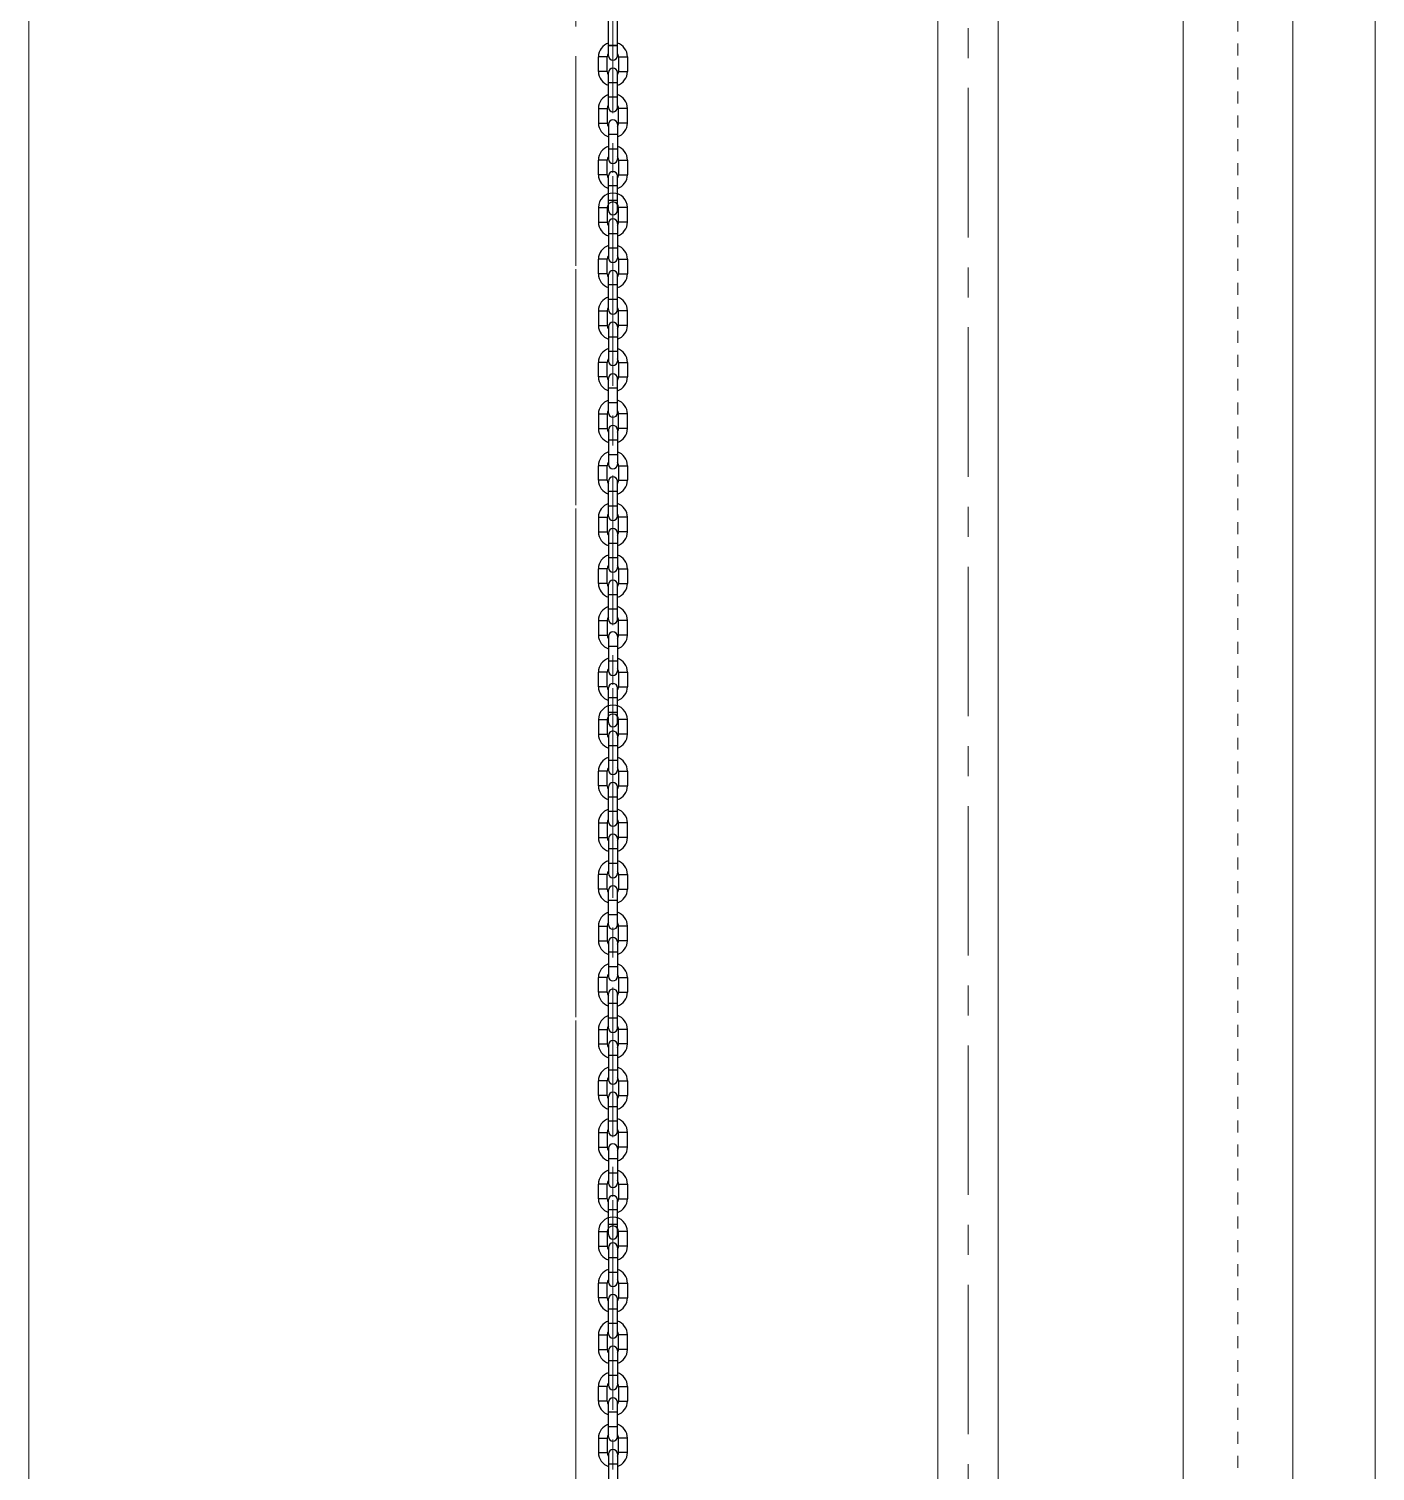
# Model space of a CAD drawing. Header units: millimetres. Extents: x 100 to 940, y 100 to 694.
# Drawn here: x 596.24 to 607.49, y 522.43 to 534.48 of the extents above; entities that cross this region are included whole.
import ezdxf

# ---------------------------------------------------------------- set-up
doc = ezdxf.new("R2010")
doc.units = ezdxf.units.MM
doc.linetypes.add('CENTER', pattern=[2, 1.25, -0.25, 0.25, -0.25])
doc.linetypes.add('SGC_DASHDOT', pattern=[1, 0.5, -0.25, 0, -0.25])
for name, color, linetype, lineweight in [('CL', 1, 'CENTER', 9), ('OUTLINE', 6, 'Continuous', 9), ('PAREDE', 7, 'Continuous', 9), ('SGC-EIXOS', 9, 'SGC_DASHDOT', 9), ('SGC-Tubos (Desenho Bifilar)', 6, 'Continuous', 9)]:
    doc.layers.add(name, color=color, linetype=linetype, lineweight=lineweight)

# ---------------------------------------------------------------- blocks, each defined once
blk = doc.blocks.new('BB-1-CA06-N10-D80-S0-L4149')
at = {"layer": 'SGC-EIXOS'}
blk.add_line((2074.67, 0), (-2074.67, 0), dxfattribs=at)
at = {"layer": 'SGC-Tubos (Desenho Bifilar)'}
for p, q in [((2055.67, 49), (-2055.67, 49)), ((2055.67, -49), (-2055.67, -49))]:
    blk.add_line(p, q, dxfattribs=at)

msp = doc.modelspace()

# ---------------------------------------------------------------- linework, layer by layer
at = {"color": 7, "linetype": 'Continuous'}
for p, q in [((601.08, 534.255), (601.08, 534.704)), ((601.154, 534.254), (601.154, 534.704)), ((600.996, 534.123), (600.996, 534.245)), ((601.07, 534.123), (601.07, 534.245)), ((601.164, 534.245), (601.164, 534.123)), ((601.238, 534.245), (601.238, 534.123)), ((601.08, 533.823), (601.08, 534.113)), ((601.154, 533.823), (601.154, 534.113)), ((600.996, 533.814), (600.996, 533.692)), ((601.07, 533.814), (601.07, 533.692)), ((601.164, 533.692), (601.164, 533.814)), ((601.238, 533.692), (601.238, 533.814)), ((601.08, 533.682), (601.08, 533.392)), ((601.154, 533.682), (601.154, 533.392)), ((600.996, 533.26), (600.996, 533.382)), ((601.07, 533.26), (601.07, 533.382)), ((601.164, 533.382), (601.164, 533.26)), ((601.238, 533.382), (601.238, 533.26)), ((601.08, 532.961), (601.08, 533.251)), ((601.154, 532.961), (601.154, 533.251)), ((600.996, 532.986), (600.996, 532.864)), ((601.07, 532.986), (601.07, 532.864)), ((601.164, 532.864), (601.164, 532.986)), ((601.238, 532.864), (601.238, 532.986)), ((601.08, 532.854), (601.08, 532.564)), ((601.154, 532.854), (601.154, 532.564)), ((600.996, 532.432), (600.996, 532.554)), ((601.07, 532.432), (601.07, 532.554)), ((601.164, 532.554), (601.164, 532.432)), ((601.238, 532.554), (601.238, 532.432)), ((601.08, 532.133), (601.08, 532.423)), ((601.154, 532.133), (601.154, 532.423)), ((600.996, 532.123), (600.996, 532.001)), ((601.07, 532.123), (601.07, 532.001)), ((601.164, 532.001), (601.164, 532.123)), ((601.238, 532.001), (601.238, 532.123)), ((601.08, 531.991), (601.08, 531.702)), ((601.154, 531.991), (601.154, 531.702)), ((600.996, 531.57), (600.996, 531.692)), ((601.07, 531.57), (601.07, 531.692)), ((601.164, 531.692), (601.164, 531.57)), ((601.238, 531.692), (601.238, 531.57)), ((601.08, 531.27), (601.08, 531.56)), ((601.154, 531.27), (601.154, 531.56)), ((600.996, 531.261), (600.996, 531.139)), ((601.07, 531.261), (601.07, 531.139)), ((601.164, 531.139), (601.164, 531.261)), ((601.238, 531.139), (601.238, 531.261)), ((601.08, 531.129), (601.08, 530.839)), ((601.154, 531.129), (601.154, 530.839)), ((600.996, 530.707), (600.996, 530.829)), ((601.07, 530.707), (601.07, 530.829)), ((601.164, 530.829), (601.164, 530.707)), ((601.238, 530.829), (601.238, 530.707)), ((601.08, 530.408), (601.08, 530.698)), ((601.154, 530.408), (601.154, 530.698)), ((600.996, 530.398), (600.996, 530.276)), ((601.07, 530.398), (601.07, 530.276)), ((601.164, 530.276), (601.164, 530.398)), ((601.238, 530.276), (601.238, 530.398)), ((601.08, 530.266), (601.08, 529.977)), ((601.154, 530.266), (601.154, 529.977)), ((600.996, 529.845), (600.996, 529.967)), ((601.07, 529.845), (601.07, 529.967)), ((601.164, 529.967), (601.164, 529.845)), ((601.238, 529.967), (601.238, 529.845)), ((601.08, 529.545), (601.08, 529.835)), ((601.154, 529.545), (601.154, 529.835)), ((600.996, 529.536), (600.996, 529.414)), ((601.07, 529.536), (601.07, 529.414)), ((601.164, 529.414), (601.164, 529.536)), ((601.238, 529.414), (601.238, 529.536)), ((601.08, 529.404), (601.08, 529.114)), ((601.154, 529.404), (601.154, 529.114)), ((600.996, 528.982), (600.996, 529.104)), ((601.07, 528.982), (601.07, 529.104)), ((601.164, 529.104), (601.164, 528.982)), ((601.238, 529.104), (601.238, 528.982)), ((601.08, 528.683), (601.08, 528.973)), ((601.154, 528.683), (601.154, 528.973)), ((600.996, 528.707), (600.996, 528.585)), ((601.07, 528.707), (601.07, 528.585)), ((601.164, 528.585), (601.164, 528.707)), ((601.238, 528.585), (601.238, 528.707)), ((601.08, 528.575), (601.08, 528.285)), ((601.154, 528.575), (601.154, 528.285)), ((600.996, 528.154), (600.996, 528.276)), ((601.07, 528.154), (601.07, 528.276)), ((601.164, 528.276), (601.164, 528.154)), ((601.238, 528.276), (601.238, 528.154)), ((601.08, 527.854), (601.08, 528.144)), ((601.154, 527.854), (601.154, 528.144)), ((600.996, 527.844), (600.996, 527.722)), ((601.07, 527.844), (601.07, 527.722)), ((601.164, 527.722), (601.164, 527.844)), ((601.238, 527.722), (601.238, 527.844)), ((601.08, 527.713), (601.08, 527.423)), ((601.154, 527.713), (601.154, 527.423)), ((600.996, 527.291), (600.996, 527.413)), ((601.07, 527.291), (601.07, 527.413)), ((601.164, 527.413), (601.164, 527.291)), ((601.238, 527.413), (601.238, 527.291)), ((601.08, 526.992), (601.08, 527.281)), ((601.154, 526.992), (601.154, 527.281)), ((600.996, 526.982), (600.996, 526.86)), ((601.07, 526.982), (601.07, 526.86)), ((601.164, 526.86), (601.164, 526.982)), ((601.238, 526.86), (601.238, 526.982)), ((601.08, 526.85), (601.08, 526.56)), ((601.154, 526.85), (601.154, 526.56)), ((600.996, 526.429), (600.996, 526.551)), ((601.07, 526.429), (601.07, 526.551)), ((601.164, 526.551), (601.164, 526.429)), ((601.238, 526.551), (601.238, 526.429)), ((601.08, 526.129), (601.08, 526.419)), ((601.154, 526.129), (601.154, 526.419)), ((600.996, 526.119), (600.996, 525.997)), ((601.07, 526.119), (601.07, 525.997)), ((601.164, 525.997), (601.164, 526.119)), ((601.238, 525.997), (601.238, 526.119)), ((601.08, 525.988), (601.08, 525.698)), ((601.154, 525.988), (601.154, 525.698)), ((600.996, 525.566), (600.996, 525.688)), ((601.07, 525.566), (601.07, 525.688)), ((601.164, 525.688), (601.164, 525.566)), ((601.238, 525.688), (601.238, 525.566)), ((601.08, 525.267), (601.08, 525.556)), ((601.154, 525.267), (601.154, 525.556)), ((600.996, 525.257), (600.996, 525.135)), ((601.07, 525.257), (601.07, 525.135)), ((601.164, 525.135), (601.164, 525.257)), ((601.238, 525.135), (601.238, 525.257)), ((601.08, 525.125), (601.08, 524.835)), ((601.154, 525.125), (601.154, 524.835)), ((600.996, 524.704), (600.996, 524.826)), ((601.07, 524.704), (601.07, 524.826)), ((601.164, 524.826), (601.164, 524.704)), ((601.238, 524.826), (601.238, 524.704)), ((601.08, 524.404), (601.08, 524.694)), ((601.154, 524.404), (601.154, 524.694)), ((600.996, 524.429), (600.996, 524.307)), ((601.07, 524.429), (601.07, 524.307)), ((601.164, 524.307), (601.164, 524.429)), ((601.238, 524.307), (601.238, 524.429)), ((601.08, 524.297), (601.08, 524.007)), ((601.154, 524.297), (601.154, 524.007)), ((600.996, 523.876), (600.996, 523.998)), ((601.07, 523.876), (601.07, 523.998)), ((601.164, 523.998), (601.164, 523.876)), ((601.238, 523.998), (601.238, 523.876)), ((601.08, 523.576), (601.08, 523.866)), ((601.154, 523.576), (601.154, 523.866)), ((600.996, 523.566), (600.996, 523.444)), ((601.07, 523.566), (601.07, 523.444)), ((601.164, 523.444), (601.164, 523.566)), ((601.238, 523.444), (601.238, 523.566)), ((601.08, 523.435), (601.08, 523.145)), ((601.154, 523.435), (601.154, 523.145)), ((600.996, 523.013), (600.996, 523.135)), ((601.07, 523.013), (601.07, 523.135)), ((601.164, 523.135), (601.164, 523.013)), ((601.238, 523.135), (601.238, 523.013)), ((601.08, 522.714), (601.08, 523.003)), ((601.154, 522.714), (601.154, 523.003)), ((600.996, 522.704), (600.996, 522.582)), ((601.07, 522.704), (601.07, 522.582)), ((601.164, 522.582), (601.164, 522.704)), ((601.238, 522.582), (601.238, 522.704)), ((601.08, 522.572), (601.08, 522.282)), ((601.154, 522.572), (601.154, 522.282))]:
    msp.add_line(p, q, dxfattribs=at)
at = {"color": 9, "linetype": 'Continuous'}
for p, q in [((601.08, 534.339), (601.154, 534.339)), ((601.154, 534.339), (601.08, 534.339)), ((601.07, 534.245), (600.996, 534.245)), ((601.164, 534.245), (601.238, 534.245)), ((601.07, 534.123), (600.996, 534.123)), ((601.154, 534.029), (601.08, 534.029)), ((601.164, 534.123), (601.238, 534.123)), ((601.154, 533.907), (601.08, 533.907)), ((600.996, 533.814), (601.07, 533.814)), ((601.238, 533.814), (601.164, 533.814)), ((600.996, 533.692), (601.07, 533.692)), ((601.238, 533.692), (601.164, 533.692)), ((601.08, 533.598), (601.154, 533.598)), ((601.08, 533.476), (601.154, 533.476)), ((601.07, 533.382), (600.996, 533.382)), ((601.164, 533.382), (601.238, 533.382)), ((601.07, 533.26), (600.996, 533.26)), ((601.164, 533.26), (601.238, 533.26)), ((601.154, 533.167), (601.08, 533.167)), ((600.996, 532.986), (601.07, 532.986)), ((601.154, 533.045), (601.08, 533.045)), ((601.238, 532.986), (601.164, 532.986)), ((600.996, 532.864), (601.07, 532.864)), ((601.238, 532.864), (601.164, 532.864)), ((601.08, 532.77), (601.154, 532.77)), ((601.08, 532.648), (601.154, 532.648)), ((601.07, 532.554), (600.996, 532.554)), ((601.164, 532.554), (601.238, 532.554)), ((601.07, 532.432), (600.996, 532.432)), ((601.154, 532.339), (601.08, 532.339)), ((601.164, 532.432), (601.238, 532.432)), ((601.154, 532.217), (601.08, 532.217)), ((600.996, 532.123), (601.07, 532.123)), ((601.238, 532.123), (601.164, 532.123)), ((600.996, 532.001), (601.07, 532.001)), ((601.238, 532.001), (601.164, 532.001)), ((601.08, 531.907), (601.154, 531.907)), ((601.08, 531.786), (601.154, 531.786)), ((601.07, 531.692), (600.996, 531.692)), ((601.164, 531.692), (601.238, 531.692)), ((601.07, 531.57), (600.996, 531.57)), ((601.164, 531.57), (601.238, 531.57)), ((601.154, 531.476), (601.08, 531.476)), ((600.996, 531.261), (601.07, 531.261)), ((601.154, 531.354), (601.08, 531.354)), ((601.238, 531.261), (601.164, 531.261)), ((600.996, 531.139), (601.07, 531.139)), ((601.238, 531.139), (601.164, 531.139)), ((601.08, 531.045), (601.154, 531.045)), ((601.08, 530.923), (601.154, 530.923)), ((601.07, 530.829), (600.996, 530.829)), ((601.164, 530.829), (601.238, 530.829)), ((601.07, 530.707), (600.996, 530.707)), ((601.164, 530.707), (601.238, 530.707)), ((601.154, 530.614), (601.08, 530.614)), ((601.154, 530.492), (601.08, 530.492)), ((600.996, 530.398), (601.07, 530.398)), ((601.238, 530.398), (601.164, 530.398)), ((600.996, 530.276), (601.07, 530.276)), ((601.08, 530.182), (601.154, 530.182)), ((601.238, 530.276), (601.164, 530.276)), ((601.08, 530.061), (601.154, 530.061)), ((601.07, 529.967), (600.996, 529.967)), ((601.164, 529.967), (601.238, 529.967)), ((601.07, 529.845), (600.996, 529.845)), ((601.164, 529.845), (601.238, 529.845)), ((601.154, 529.751), (601.08, 529.751)), ((601.154, 529.629), (601.08, 529.629)), ((600.996, 529.536), (601.07, 529.536)), ((601.238, 529.536), (601.164, 529.536)), ((600.996, 529.414), (601.07, 529.414)), ((601.08, 529.32), (601.154, 529.32)), ((601.238, 529.414), (601.164, 529.414)), ((601.08, 529.198), (601.154, 529.198)), ((601.07, 529.104), (600.996, 529.104)), ((601.164, 529.104), (601.238, 529.104)), ((601.07, 528.982), (600.996, 528.982)), ((601.164, 528.982), (601.238, 528.982)), ((601.154, 528.889), (601.08, 528.889)), ((601.154, 528.767), (601.08, 528.767)), ((600.996, 528.707), (601.07, 528.707)), ((601.238, 528.707), (601.164, 528.707)), ((600.996, 528.585), (601.07, 528.585)), ((601.08, 528.491), (601.154, 528.491)), ((601.238, 528.585), (601.164, 528.585)), ((601.08, 528.369), (601.154, 528.369)), ((601.07, 528.276), (600.996, 528.276)), ((601.164, 528.276), (601.238, 528.276)), ((601.07, 528.154), (600.996, 528.154)), ((601.164, 528.154), (601.238, 528.154)), ((601.154, 528.06), (601.08, 528.06)), ((601.154, 527.938), (601.08, 527.938)), ((600.996, 527.844), (601.07, 527.844)), ((601.238, 527.844), (601.164, 527.844)), ((600.996, 527.722), (601.07, 527.722)), ((601.238, 527.722), (601.164, 527.722)), ((601.08, 527.629), (601.154, 527.629)), ((601.07, 527.413), (600.996, 527.413)), ((601.08, 527.507), (601.154, 527.507)), ((601.164, 527.413), (601.238, 527.413)), ((601.07, 527.291), (600.996, 527.291)), ((601.164, 527.291), (601.238, 527.291)), ((601.154, 527.197), (601.08, 527.197)), ((601.154, 527.076), (601.08, 527.076)), ((600.996, 526.982), (601.07, 526.982)), ((601.238, 526.982), (601.164, 526.982)), ((600.996, 526.86), (601.07, 526.86)), ((601.238, 526.86), (601.164, 526.86)), ((601.08, 526.766), (601.154, 526.766)), ((601.07, 526.551), (600.996, 526.551)), ((601.08, 526.644), (601.154, 526.644)), ((601.164, 526.551), (601.238, 526.551)), ((601.07, 526.429), (600.996, 526.429)), ((601.164, 526.429), (601.238, 526.429)), ((601.154, 526.335), (601.08, 526.335)), ((601.154, 526.213), (601.08, 526.213)), ((600.996, 526.119), (601.07, 526.119)), ((601.238, 526.119), (601.164, 526.119)), ((600.996, 525.997), (601.07, 525.997)), ((601.238, 525.997), (601.164, 525.997)), ((601.08, 525.904), (601.154, 525.904)), ((601.08, 525.782), (601.154, 525.782)), ((601.07, 525.688), (600.996, 525.688)), ((601.164, 525.688), (601.238, 525.688)), ((601.07, 525.566), (600.996, 525.566)), ((601.154, 525.472), (601.08, 525.472)), ((601.164, 525.566), (601.238, 525.566)), ((601.154, 525.351), (601.08, 525.351)), ((600.996, 525.257), (601.07, 525.257)), ((601.238, 525.257), (601.164, 525.257)), ((600.996, 525.135), (601.07, 525.135)), ((601.238, 525.135), (601.164, 525.135)), ((601.08, 525.041), (601.154, 525.041)), ((601.08, 524.919), (601.154, 524.919)), ((601.07, 524.826), (600.996, 524.826)), ((601.164, 524.826), (601.238, 524.826)), ((601.07, 524.704), (600.996, 524.704)), ((601.164, 524.704), (601.238, 524.704)), ((601.154, 524.61), (601.08, 524.61)), ((600.996, 524.429), (601.07, 524.429)), ((601.154, 524.488), (601.08, 524.488)), ((601.238, 524.429), (601.164, 524.429)), ((600.996, 524.307), (601.07, 524.307)), ((601.238, 524.307), (601.164, 524.307)), ((601.08, 524.213), (601.154, 524.213)), ((601.08, 524.091), (601.154, 524.091)), ((601.07, 523.998), (600.996, 523.998)), ((601.164, 523.998), (601.238, 523.998)), ((601.07, 523.876), (600.996, 523.876)), ((601.154, 523.782), (601.08, 523.782)), ((601.164, 523.876), (601.238, 523.876)), ((601.154, 523.66), (601.08, 523.66)), ((600.996, 523.566), (601.07, 523.566)), ((601.238, 523.566), (601.164, 523.566)), ((600.996, 523.444), (601.07, 523.444)), ((601.238, 523.444), (601.164, 523.444)), ((601.08, 523.351), (601.154, 523.351)), ((601.08, 523.229), (601.154, 523.229)), ((601.07, 523.135), (600.996, 523.135)), ((601.164, 523.135), (601.238, 523.135)), ((601.07, 523.013), (600.996, 523.013)), ((601.164, 523.013), (601.238, 523.013)), ((601.154, 522.919), (601.08, 522.919)), ((600.996, 522.704), (601.07, 522.704)), ((601.154, 522.798), (601.08, 522.798)), ((601.238, 522.704), (601.164, 522.704)), ((600.996, 522.582), (601.07, 522.582)), ((601.238, 522.582), (601.164, 522.582)), ((601.08, 522.488), (601.154, 522.488))]:
    msp.add_line(p, q, dxfattribs=at)
at = {"color": 7, "linetype": 'Continuous'}
for centre, radius, start, end in [((601.117, 534.245), 0.121, 107.8475, 180), ((601.117, 534.245), 0.0469, 142.2678, 180), ((601.117, 534.245), 0.0469, 142.2678, 180), ((601.117, 534.245), 0.121, 0, 72.1525), ((601.117, 534.245), 0.0469, 0, 37.7322), ((601.117, 534.245), 0.0469, 0, 37.7322), ((601.117, 534.255), 0.037, 180, 0), ((601.117, 534.255), 0.037, 180, 0), ((601.117, 534.113), 0.037, 0, 180), ((601.117, 534.123), 0.121, 180, 252.1525), ((601.117, 534.123), 0.0469, 180, 217.7322), ((601.117, 534.123), 0.121, 287.8475, 0), ((601.117, 534.123), 0.0469, 322.2678, 0), ((601.117, 533.814), 0.121, 107.8475, 180), ((601.117, 533.814), 0.121, 0, 72.1525), ((601.117, 533.814), 0.0469, 142.2678, 180), ((601.117, 533.823), 0.037, 180, 0), ((601.117, 533.814), 0.0469, 0, 37.7322), ((601.117, 533.692), 0.121, 180, 252.1525), ((601.117, 533.692), 0.0469, 180, 217.7322), ((601.117, 533.682), 0.037, 0, 180), ((601.117, 533.692), 0.121, 287.8475, 0), ((601.117, 533.692), 0.0469, 322.2678, 0), ((601.117, 533.382), 0.121, 107.8475, 180), ((601.117, 533.382), 0.121, 0, 72.1525), ((601.117, 533.382), 0.0469, 142.2678, 180), ((601.117, 533.392), 0.037, 180, 0), ((601.117, 533.382), 0.0469, 0, 37.7322), ((601.117, 533.26), 0.121, 180, 252.1525), ((601.117, 533.26), 0.0469, 180, 217.7322), ((601.117, 533.251), 0.037, 0, 180), ((601.117, 533.26), 0.121, 287.8475, 0), ((601.117, 533.26), 0.0469, 322.2678, 0), ((601.117, 532.986), 0.121, 0, 180), ((601.117, 532.986), 0.0469, 0, 180), ((601.117, 532.961), 0.037, 180, 0), ((601.117, 532.864), 0.121, 180, 252.1525), ((601.117, 532.864), 0.0469, 180, 217.7322), ((601.117, 532.854), 0.037, 0, 180), ((601.117, 532.864), 0.121, 287.8475, 0), ((601.117, 532.864), 0.0469, 322.2678, 0), ((601.117, 532.554), 0.121, 107.8475, 180), ((601.117, 532.554), 0.0469, 142.2678, 180), ((601.117, 532.554), 0.121, 0, 72.1525), ((601.117, 532.554), 0.0469, 0, 37.7322), ((601.117, 532.564), 0.037, 180, 0), ((601.117, 532.423), 0.037, 0, 180), ((601.117, 532.432), 0.121, 180, 252.1525), ((601.117, 532.432), 0.0469, 180, 217.7322), ((601.117, 532.432), 0.121, 287.8475, 0), ((601.117, 532.432), 0.0469, 322.2678, 0), ((601.117, 532.123), 0.121, 107.8475, 180), ((601.117, 532.123), 0.121, 0, 72.1525), ((601.117, 532.123), 0.0469, 142.2678, 180), ((601.117, 532.133), 0.037, 180, 0), ((601.117, 532.123), 0.0469, 0, 37.7322), ((601.117, 532.001), 0.121, 180, 252.1525), ((601.117, 532.001), 0.0469, 180, 217.7322), ((601.117, 531.991), 0.037, 0, 180), ((601.117, 532.001), 0.121, 287.8475, 0), ((601.117, 532.001), 0.0469, 322.2678, 0), ((601.117, 531.692), 0.121, 107.8475, 180), ((601.117, 531.692), 0.121, 0, 72.1525), ((601.117, 531.692), 0.0469, 142.2678, 180), ((601.117, 531.702), 0.037, 180, 0), ((601.117, 531.692), 0.0469, 0, 37.7322), ((601.117, 531.57), 0.121, 180, 252.1525), ((601.117, 531.57), 0.0469, 180, 217.7322), ((601.117, 531.56), 0.037, 0, 180), ((601.117, 531.57), 0.121, 287.8475, 0), ((601.117, 531.57), 0.0469, 322.2678, 0), ((601.117, 531.261), 0.121, 107.8475, 180), ((601.117, 531.261), 0.121, 0, 72.1525), ((601.117, 531.261), 0.0469, 142.2678, 180), ((601.117, 531.27), 0.037, 180, 0), ((601.117, 531.261), 0.0469, 0, 37.7322), ((601.117, 531.139), 0.121, 180, 252.1525), ((601.117, 531.139), 0.0469, 180, 217.7322), ((601.117, 531.129), 0.037, 0, 180), ((601.117, 531.139), 0.121, 287.8475, 0), ((601.117, 531.139), 0.0469, 322.2678, 0), ((601.117, 530.829), 0.121, 107.8475, 180), ((601.117, 530.829), 0.121, 0, 72.1525), ((601.117, 530.829), 0.0469, 142.2678, 180), ((601.117, 530.839), 0.037, 180, 0), ((601.117, 530.829), 0.0469, 0, 37.7322), ((601.117, 530.707), 0.121, 180, 252.1525), ((601.117, 530.707), 0.0469, 180, 217.7322), ((601.117, 530.698), 0.037, 0, 180), ((601.117, 530.707), 0.121, 287.8475, 0), ((601.117, 530.707), 0.0469, 322.2678, 0), ((601.117, 530.398), 0.121, 107.8475, 180), ((601.117, 530.398), 0.0469, 142.2678, 180), ((601.117, 530.408), 0.037, 180, 0), ((601.117, 530.398), 0.121, 0, 72.1525), ((601.117, 530.398), 0.0469, 0, 37.7322), ((601.117, 530.266), 0.037, 0, 180), ((601.117, 530.276), 0.121, 180, 252.1525), ((601.117, 530.276), 0.0469, 180, 217.7322), ((601.117, 530.276), 0.121, 287.8475, 0), ((601.117, 530.276), 0.0469, 322.2678, 0), ((601.117, 529.967), 0.121, 107.8475, 180), ((601.117, 529.967), 0.121, 0, 72.1525), ((601.117, 529.967), 0.0469, 142.2678, 180), ((601.117, 529.977), 0.037, 180, 0), ((601.117, 529.967), 0.0469, 0, 37.7322), ((601.117, 529.845), 0.121, 180, 252.1525), ((601.117, 529.845), 0.0469, 180, 217.7322), ((601.117, 529.835), 0.037, 0, 180), ((601.117, 529.845), 0.121, 287.8475, 0), ((601.117, 529.845), 0.0469, 322.2678, 0), ((601.117, 529.536), 0.121, 107.8475, 180), ((601.117, 529.536), 0.0469, 142.2678, 180), ((601.117, 529.536), 0.121, 0, 72.1525), ((601.117, 529.536), 0.0469, 0, 37.7322), ((601.117, 529.545), 0.037, 180, 0), ((601.117, 529.404), 0.037, 0, 180), ((601.117, 529.414), 0.121, 180, 252.1525), ((601.117, 529.414), 0.0469, 180, 217.7322), ((601.117, 529.414), 0.121, 287.8475, 0), ((601.117, 529.414), 0.0469, 322.2678, 0), ((601.117, 529.104), 0.121, 107.8475, 180), ((601.117, 529.104), 0.121, 0, 72.1525), ((601.117, 529.104), 0.0469, 142.2678, 180), ((601.117, 529.114), 0.037, 180, 0), ((601.117, 529.104), 0.0469, 0, 37.7322), ((601.117, 528.982), 0.121, 180, 252.1525), ((601.117, 528.982), 0.0469, 180, 217.7322), ((601.117, 528.973), 0.037, 0, 180), ((601.117, 528.982), 0.121, 287.8475, 0), ((601.117, 528.982), 0.0469, 322.2678, 0), ((601.117, 528.707), 0.121, 0, 180), ((601.117, 528.707), 0.0469, 0, 180), ((601.117, 528.683), 0.037, 180, 0), ((601.117, 528.575), 0.037, 0, 180), ((601.117, 528.585), 0.121, 180, 252.1525), ((601.117, 528.585), 0.0469, 180, 217.7322), ((601.117, 528.585), 0.121, 287.8475, 0), ((601.117, 528.585), 0.0469, 322.2678, 0), ((601.117, 528.276), 0.121, 107.8475, 180), ((601.117, 528.276), 0.121, 0, 72.1525), ((601.117, 528.276), 0.0469, 142.2678, 180), ((601.117, 528.285), 0.037, 180, 0), ((601.117, 528.276), 0.0469, 0, 37.7322), ((601.117, 528.154), 0.121, 180, 252.1525), ((601.117, 528.154), 0.0469, 180, 217.7322), ((601.117, 528.144), 0.037, 0, 180), ((601.117, 528.154), 0.121, 287.8475, 0), ((601.117, 528.154), 0.0469, 322.2678, 0), ((601.117, 527.844), 0.121, 107.8475, 180), ((601.117, 527.844), 0.0469, 142.2678, 180), ((601.117, 527.844), 0.121, 0, 72.1525), ((601.117, 527.844), 0.0469, 0, 37.7322), ((601.117, 527.854), 0.037, 180, 0), ((601.117, 527.722), 0.121, 180, 252.1525), ((601.117, 527.722), 0.0469, 180, 217.7322), ((601.117, 527.713), 0.037, 0, 180), ((601.117, 527.722), 0.121, 287.8475, 0), ((601.117, 527.722), 0.0469, 322.2678, 0), ((601.117, 527.413), 0.121, 107.8475, 180), ((601.117, 527.413), 0.121, 0, 72.1525), ((601.117, 527.413), 0.0469, 142.2678, 180), ((601.117, 527.423), 0.037, 180, 0), ((601.117, 527.413), 0.0469, 0, 37.7322), ((601.117, 527.291), 0.121, 180, 252.1525), ((601.117, 527.291), 0.0469, 180, 217.7322), ((601.117, 527.281), 0.037, 0, 180), ((601.117, 527.291), 0.121, 287.8475, 0), ((601.117, 527.291), 0.0469, 322.2678, 0), ((601.117, 526.982), 0.121, 107.8475, 180), ((601.117, 526.982), 0.121, 0, 72.1525), ((601.117, 526.982), 0.0469, 142.2678, 180), ((601.117, 526.992), 0.037, 180, 0), ((601.117, 526.982), 0.0469, 0, 37.7322), ((601.117, 526.86), 0.121, 180, 252.1525), ((601.117, 526.86), 0.0469, 180, 217.7322), ((601.117, 526.85), 0.037, 0, 180), ((601.117, 526.86), 0.121, 287.8475, 0), ((601.117, 526.86), 0.0469, 322.2678, 0), ((601.117, 526.551), 0.121, 107.8475, 180), ((601.117, 526.551), 0.0469, 142.2678, 180), ((601.117, 526.56), 0.037, 180, 0), ((601.117, 526.551), 0.121, 0, 72.1525), ((601.117, 526.551), 0.0469, 0, 37.7322), ((601.117, 526.429), 0.121, 180, 252.1525), ((601.117, 526.429), 0.0469, 180, 217.7322), ((601.117, 526.419), 0.037, 0, 180), ((601.117, 526.429), 0.121, 287.8475, 0), ((601.117, 526.429), 0.0469, 322.2678, 0), ((601.117, 526.119), 0.121, 107.8475, 180), ((601.117, 526.119), 0.121, 0, 72.1525), ((601.117, 526.119), 0.0469, 142.2678, 180), ((601.117, 526.129), 0.037, 180, 0), ((601.117, 526.119), 0.0469, 0, 37.7322), ((601.117, 525.997), 0.121, 180, 252.1525), ((601.117, 525.997), 0.0469, 180, 217.7322), ((601.117, 525.988), 0.037, 0, 180), ((601.117, 525.997), 0.121, 287.8475, 0), ((601.117, 525.997), 0.0469, 322.2678, 0), ((601.117, 525.688), 0.121, 107.8475, 180), ((601.117, 525.688), 0.0469, 142.2678, 180), ((601.117, 525.688), 0.121, 0, 72.1525), ((601.117, 525.688), 0.0469, 0, 37.7322), ((601.117, 525.698), 0.037, 180, 0), ((601.117, 525.556), 0.037, 0, 180), ((601.117, 525.566), 0.121, 180, 252.1525), ((601.117, 525.566), 0.0469, 180, 217.7322), ((601.117, 525.566), 0.121, 287.8475, 0), ((601.117, 525.566), 0.0469, 322.2678, 0), ((601.117, 525.257), 0.121, 107.8475, 180), ((601.117, 525.257), 0.121, 0, 72.1525), ((601.117, 525.257), 0.0469, 142.2678, 180), ((601.117, 525.267), 0.037, 180, 0), ((601.117, 525.257), 0.0469, 0, 37.7322), ((601.117, 525.135), 0.121, 180, 252.1525), ((601.117, 525.135), 0.0469, 180, 217.7322), ((601.117, 525.125), 0.037, 0, 180), ((601.117, 525.135), 0.121, 287.8475, 0), ((601.117, 525.135), 0.0469, 322.2678, 0), ((601.117, 524.826), 0.121, 107.8475, 180), ((601.117, 524.826), 0.121, 0, 72.1525), ((601.117, 524.826), 0.0469, 142.2678, 180), ((601.117, 524.835), 0.037, 180, 0), ((601.117, 524.826), 0.0469, 0, 37.7322), ((601.117, 524.704), 0.121, 180, 252.1525), ((601.117, 524.704), 0.0469, 180, 217.7322), ((601.117, 524.694), 0.037, 0, 180), ((601.117, 524.704), 0.121, 287.8475, 0), ((601.117, 524.704), 0.0469, 322.2678, 0), ((601.117, 524.429), 0.121, 0, 180), ((601.117, 524.429), 0.0469, 0, 180), ((601.117, 524.404), 0.037, 180, 0), ((601.117, 524.307), 0.121, 180, 252.1525), ((601.117, 524.307), 0.0469, 180, 217.7322), ((601.117, 524.297), 0.037, 0, 180), ((601.117, 524.307), 0.121, 287.8475, 0), ((601.117, 524.307), 0.0469, 322.2678, 0), ((601.117, 523.998), 0.121, 107.8475, 180), ((601.117, 523.998), 0.0469, 142.2678, 180), ((601.117, 523.998), 0.121, 0, 72.1525), ((601.117, 523.998), 0.0469, 0, 37.7322), ((601.117, 524.007), 0.037, 180, 0), ((601.117, 523.866), 0.037, 0, 180), ((601.117, 523.876), 0.121, 180, 252.1525), ((601.117, 523.876), 0.0469, 180, 217.7322), ((601.117, 523.876), 0.121, 287.8475, 0), ((601.117, 523.876), 0.0469, 322.2678, 0), ((601.117, 523.566), 0.121, 107.8475, 180), ((601.117, 523.566), 0.121, 0, 72.1525), ((601.117, 523.566), 0.0469, 142.2678, 180), ((601.117, 523.576), 0.037, 180, 0), ((601.117, 523.566), 0.0469, 0, 37.7322), ((601.117, 523.444), 0.121, 180, 252.1525), ((601.117, 523.444), 0.0469, 180, 217.7322), ((601.117, 523.435), 0.037, 0, 180), ((601.117, 523.444), 0.121, 287.8475, 0), ((601.117, 523.444), 0.0469, 322.2678, 0), ((601.117, 523.135), 0.121, 107.8475, 180), ((601.117, 523.135), 0.121, 0, 72.1525), ((601.117, 523.135), 0.0469, 142.2678, 180), ((601.117, 523.145), 0.037, 180, 0), ((601.117, 523.135), 0.0469, 0, 37.7322), ((601.117, 523.013), 0.121, 180, 252.1525), ((601.117, 523.013), 0.0469, 180, 217.7322), ((601.117, 523.003), 0.037, 0, 180), ((601.117, 523.013), 0.121, 287.8475, 0), ((601.117, 523.013), 0.0469, 322.2678, 0), ((601.117, 522.704), 0.121, 107.8475, 180), ((601.117, 522.704), 0.121, 0, 72.1525), ((601.117, 522.704), 0.0469, 142.2678, 180), ((601.117, 522.714), 0.037, 180, 0), ((601.117, 522.704), 0.0469, 0, 37.7322), ((601.117, 522.582), 0.121, 180, 252.1525), ((601.117, 522.582), 0.0469, 180, 217.7322), ((601.117, 522.572), 0.037, 0, 180), ((601.117, 522.582), 0.121, 287.8475, 0), ((601.117, 522.582), 0.0469, 322.2678, 0)]:
    msp.add_arc(centre, radius, start, end, dxfattribs=at)
at = {"layer": 'CL'}
for p, q in [((600.808, 527), (600.808, 565.327)), ((601.117, 531.775), (601.117, 546.318)), ((600.808, 522.722), (600.808, 533.227)), ((601.117, 527.497), (601.117, 533.255)), ((601.117, 523.219), (601.117, 528.977)), ((600.808, 518.443), (600.808, 528.949)), ((600.808, 514.165), (600.808, 524.671)), ((601.117, 518.941), (601.117, 524.699))]:
    msp.add_line(p, q, dxfattribs=at)
at = {"layer": 'CL', "color": 1, "linetype": 'CENTER'}
msp.add_line((604.084, 502.735), (604.084, 547.45), dxfattribs=at)
at = {"layer": 'OUTLINE'}
for p, q in [((603.831, 503.148), (603.831, 546.052)), ((604.337, 503.164), (604.337, 546.052))]:
    msp.add_line(p, q, dxfattribs=at)
at = {"layer": 'PAREDE'}
for p, q in [((596.236, 546.052), (596.236, 500.706)), ((607.486, 546.052), (607.486, 500.706))]:
    msp.add_line(p, q, dxfattribs=at)

# ---------------------------------------------------------------- block references
at = {"layer": 'SGC-Tubos (Desenho Bifilar)', "xscale": 0.009375000000000001, "yscale": 0.009375000000000001, "zscale": 0.009375000000000001, "rotation": 89.99999999999999}
msp.add_blockref('BB-1-CA06-N10-D80-S0-L4149', (606.34, 523.906), dxfattribs=at)

doc.saveas('drawing.dxf')
